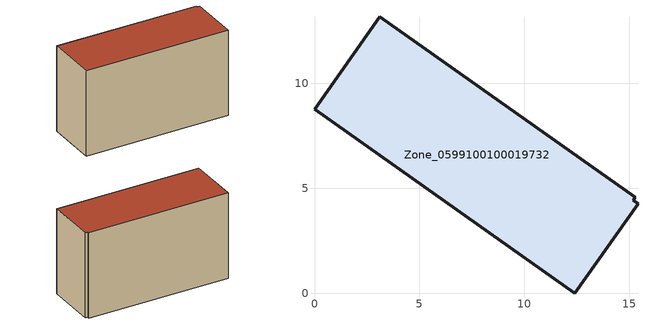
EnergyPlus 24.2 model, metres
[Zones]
Zone_0599100100019732
 floor ground (C_G): 15.29,4.57 15.19,4.43 15.43,4.27 12.41,0 0,8.77 3.11,13.17 z4.13
 wall outside (C_F): 15.29,4.57 3.11,13.17 0,8.77 12.41,0 15.43,4.27 15.19,4.43 15.29,4.57 z4.13:13.18
 roof outside (C_R): 15.19,4.43 15.29,4.57 3.11,13.17 0,8.77 12.41,0 15.43,4.27 z13.18
[BUILDING]
Pand.0599100100019732: North Axis=0; Terrain=City; Loads Convergence Tolerance Value=0.04; Temperature Convergence Tolerance Value=0.4; Solar Distribution=FullExterior; Maximum Number of Warmup Days=25; Minimum Number of Warmup Days=1
[Site:Location]
Rotterdam.The.Hague.AP_ZH_NLD Design_Conditions: Latitude=51.96; Longitude=4.45; Time Zone=1; Elevation=-4.5
[SITE:GROUNDTEMPERATURE:BUILDINGSURFACE]
18, 18, 18, 18, 18, 18, 18, 18, 18, 18, 18, 18
[MATERIAL] Thermal Absorptance=0.9; Solar Absorptance=0.7; Visible Absorptance=0.7
Name | Roughness | Thickness | Conductivity | Density | Specific Heat
G.TI.2015-2018 | MediumSmooth | 0.15 | 0.0428571 | 540 | 1210
F.TI.2015-2018 | Rough | 0.3 | 0.0666667 | 1920 | 840
R.TI.2015-2018 | MediumRough | 0.2 | 0.0333333 | 1500 | 1000
[CONSTRUCTION]
C_G: G.TI.2015-2018
C_F: F.TI.2015-2018
C_R: R.TI.2015-2018
[ZONE]
Zone_0599100100019732: Type=1; Multiplier=1; Ceiling Height=Autocalculate; Volume=Autocalculate; Floor Area=autocalculate; Part of Total Floor Area=Yes
[ZONEINFILTRATION:DESIGNFLOWRATE]
Infil_Zone_0599100100019732: Zone or ZoneList or Space or SpaceList=Zone_0599100100019732; Schedule=AlwaysOn; Design Flow Rate Calculation Method=Flow/Area; Flow Rate per Floor Area=0.0015; Constant Term Coefficient=1; Temperature Term Coefficient=0; Velocity Term Coefficient=0; Velocity Squared Term Coefficient=0
[HVACTEMPLATE:ZONE:IDEALLOADSAIRSYSTEM]
Zone_0599100100019732: Maximum Heating Supply Air Temperature=50; Minimum Cooling Supply Air Temperature=13; Maximum Heating Supply Air Humidity Ratio=0.0156; Minimum Cooling Supply Air Humidity Ratio=0.0077; Heating Limit=NoLimit; Cooling Limit=NoLimit; Dehumidification Control Type=ConstantSensibleHeatRatio; Cooling Sensible Heat Ratio=0.7; Dehumidification Setpoint=60; Humidification Control Type=None; Humidification Setpoint=30; Outdoor Air Method=None; Outdoor Air Flow Rate per Person=0.00944; Outdoor Air Flow Rate per Zone Floor Area=0; Outdoor Air Flow Rate per Zone=0; Demand Controlled Ventilation Type=None; Outdoor Air Economizer Type=NoEconomizer; Heat Recovery Type=None; Sensible Heat Recovery Effectiveness=0.7; Latent Heat Recovery Effectiveness=0.65
[ZONECONTROL:THERMOSTAT]
ThermostatControl_Zone_0599100100019732: Zone or ZoneList=Zone_0599100100019732; Control Type Schedule=DualSetpointControlType; Control 1=Thermostat_Zone_0599100100019732; Temperature Difference Between Cutout And Setpoint=0
[THERMOSTATSETPOINT:DUALSETPOINT]
Thermostat_Zone_0599100100019732: Heating Setpoint Temperature Schedule=HeatingSetpoint_Zone_0599100100019732; Cooling Setpoint Temperature Schedule=CoolingSetpoint_Zone_0599100100019732
[SCHEDULE:COMPACT]
HeatingSetpoint_Zone_0599100100019732: Through: 12/31, For: AllDays, Until: 24:00, 21
CoolingSetpoint_Zone_0599100100019732: Through: 12/31, For: AllDays, Until: 24:00, 24
DualSetpointControlType: Through: 12/31, For: AllDays, Until: 24:00, 4
AlwaysOn: Through: 12/31, For: AllDays, Until: 24:00, 1
